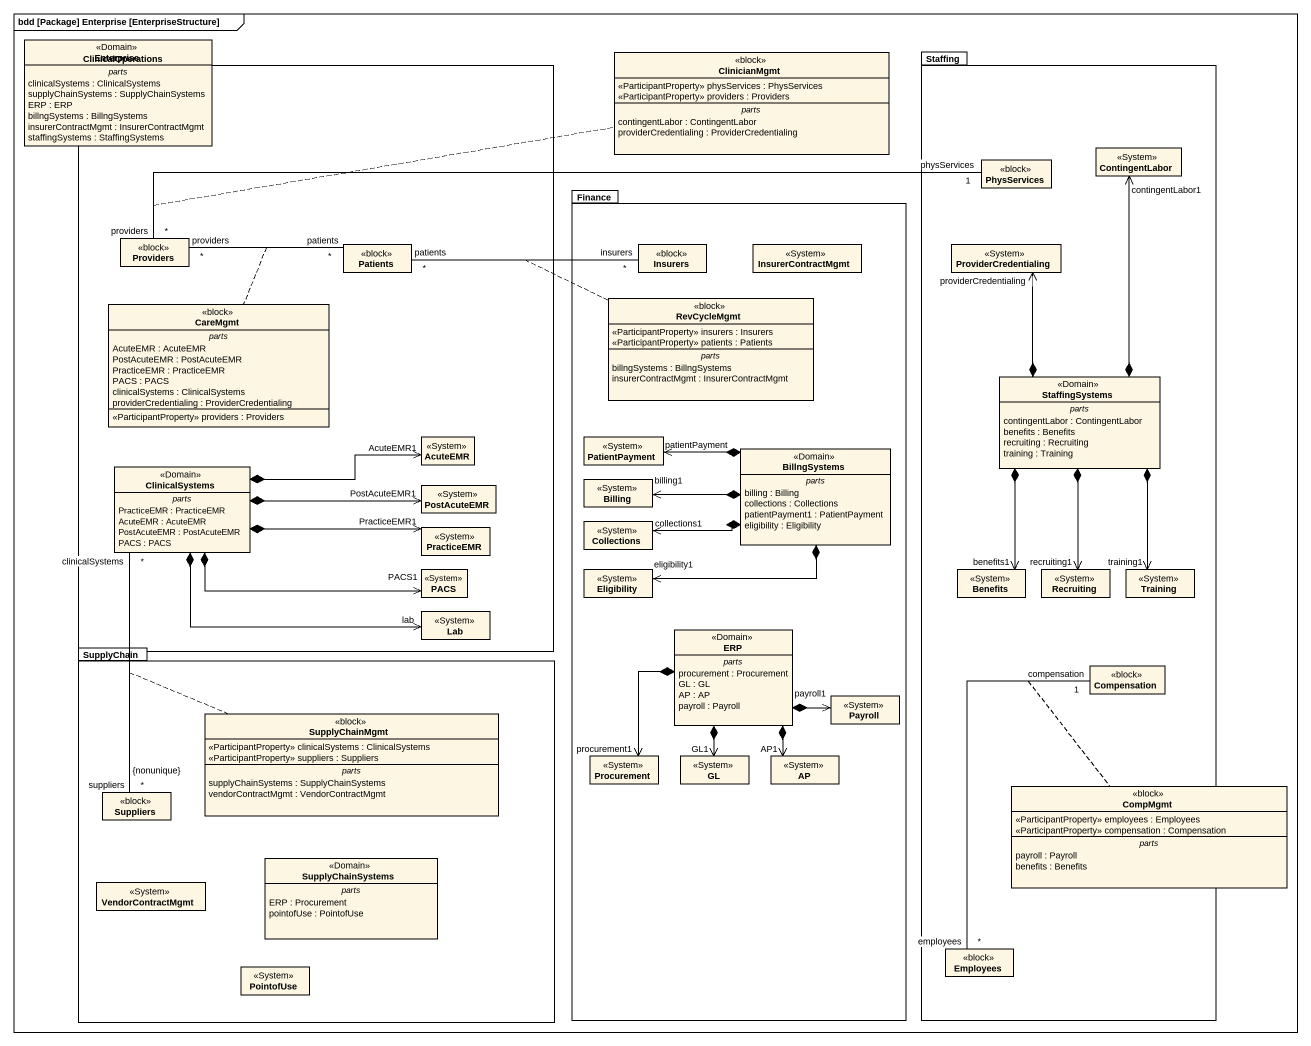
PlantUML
@startuml
mainframe bdd [Package] Enterprise [EnterpriseStructure]
hide circle
hide empty members
class Enterprise <<Domain>> {
  -- parts --
  clinicalSystems : ClinicalSystems
  supplyChainSystems : SupplyChainSystems
  ERP : ERP
  billngSystems : BillngSystems
  insurerContractMgmt : InsurerContractMgmt
  staffingSystems : StaffingSystems
}
package ClinicalOperations {
  class Providers <<block>>
  class Patients <<block>>
  class CareMgmt <<block>> {
    -- parts --
    AcuteEMR : AcuteEMR
    PostAcuteEMR : PostAcuteEMR
    PracticeEMR : PracticeEMR
    PACS : PACS
    clinicalSystems : ClinicalSystems
    providerCredentialing : ProviderCredentialing
    --
    <<ParticipantProperty>> providers : Providers
  }
  class AcuteEMR <<System>>
  class ClinicalSystems <<Domain>> {
    -- parts --
    PracticeEMR : PracticeEMR
    AcuteEMR : AcuteEMR
    PostAcuteEMR : PostAcuteEMR
    PACS : PACS
  }
  class PostAcuteEMR <<System>>
  class PracticeEMR <<System>>
  class PACS <<System>>
  class Lab <<System>>
}
class ClinicianMgmt <<block>> {
  <<ParticipantProperty>> physServices : PhysServices
  <<ParticipantProperty>> providers : Providers
  -- parts --
  contingentLabor : ContingentLabor
  providerCredentialing : ProviderCredentialing
}
package Staffing {
  class PhysServices <<block>>
  class ContingentLabor <<System>>
  class ProviderCredentialing <<System>>
  class StaffingSystems <<Domain>> {
    -- parts --
    contingentLabor : ContingentLabor
    benefits : Benefits
    recruiting : Recruiting
    training : Training
  }
  class Benefits <<System>>
  class Recruiting <<System>>
  class Training <<System>>
  class Compensation <<block>>
  class Employees <<block>>
}
package Finance {
  class Insurers <<block>>
  class InsurerContractMgmt <<System>>
  class RevCycleMgmt <<block>> {
    <<ParticipantProperty>> insurers : Insurers
    <<ParticipantProperty>> patients : Patients
    -- parts --
    billngSystems : BillngSystems
    insurerContractMgmt : InsurerContractMgmt
  }
  class PatientPayment <<System>>
  class BillngSystems <<Domain>> {
    -- parts --
    billing : Billing
    collections : Collections
    patientPayment1 : PatientPayment
    eligibility : Eligibility
  }
  class Billing <<System>>
  class "Collections" as Collections_ <<System>>
  class Eligibility <<System>>
  class ERP <<Domain>> {
    -- parts --
    procurement : Procurement
    GL : GL
    AP : AP
    payroll : Payroll
  }
  class Payroll <<System>>
  class Procurement <<System>>
  class GL <<System>>
  class AP <<System>>
}
package SupplyChain {
  class SupplyChainMgmt <<block>> {
    <<ParticipantProperty>> clinicalSystems : ClinicalSystems
    <<ParticipantProperty>> suppliers : Suppliers
    -- parts --
    supplyChainSystems : SupplyChainSystems
    vendorContractMgmt : VendorContractMgmt
  }
  class Suppliers <<block>>
  class SupplyChainSystems <<Domain>> {
    -- parts --
    ERP : Procurement
    pointofUse : PointofUse
  }
  class VendorContractMgmt <<System>>
  class PointofUse <<System>>
}
class CompMgmt <<block>> {
  <<ParticipantProperty>> employees : Employees
  <<ParticipantProperty>> compensation : Compensation
  -- parts --
  payroll : Payroll
  benefits : Benefits
}
Providers "providers\n*" -right- "physServices\n1" PhysServices
(Providers, PhysServices) .. ClinicianMgmt
Patients "patients\n*" -left- "providers\n*" Providers
(Patients, Providers) .. CareMgmt
Patients "patients\n*" -right- "insurers\n*" Insurers
(Patients, Insurers) .. RevCycleMgmt
StaffingSystems *-up-> "contingentLabor1" ContingentLabor
StaffingSystems *-up-> "providerCredentialing" ProviderCredentialing
StaffingSystems *--> "benefits1" Benefits
StaffingSystems *--> "recruiting1" Recruiting
StaffingSystems *--> "training1" Training
BillngSystems *-left-> "patientPayment" PatientPayment
BillngSystems *-left-> "billing1" Billing
BillngSystems *-left-> "collections1" Collections_
BillngSystems *-left-> "eligibility1" Eligibility
ClinicalSystems *-right-> "AcuteEMR1" AcuteEMR
ClinicalSystems *-right-> "PostAcuteEMR1" PostAcuteEMR
ClinicalSystems *-right-> "PracticeEMR1" PracticeEMR
ClinicalSystems *-right-> "PACS1" PACS
ClinicalSystems *-right-> "lab" Lab
ERP *-right-> "payroll1" Payroll
ERP *--> "procurement1" Procurement
ERP *--> "GL1" GL
ERP *--> "AP1" AP
Compensation "compensation\n1" -- "employees\n*" Employees
(Compensation, Employees) .. CompMgmt
Suppliers "suppliers\n*\n{nonunique}" -up- "clinicalSystems\n*" ClinicalSystems
(Suppliers, ClinicalSystems) .. SupplyChainMgmt
@enduml
